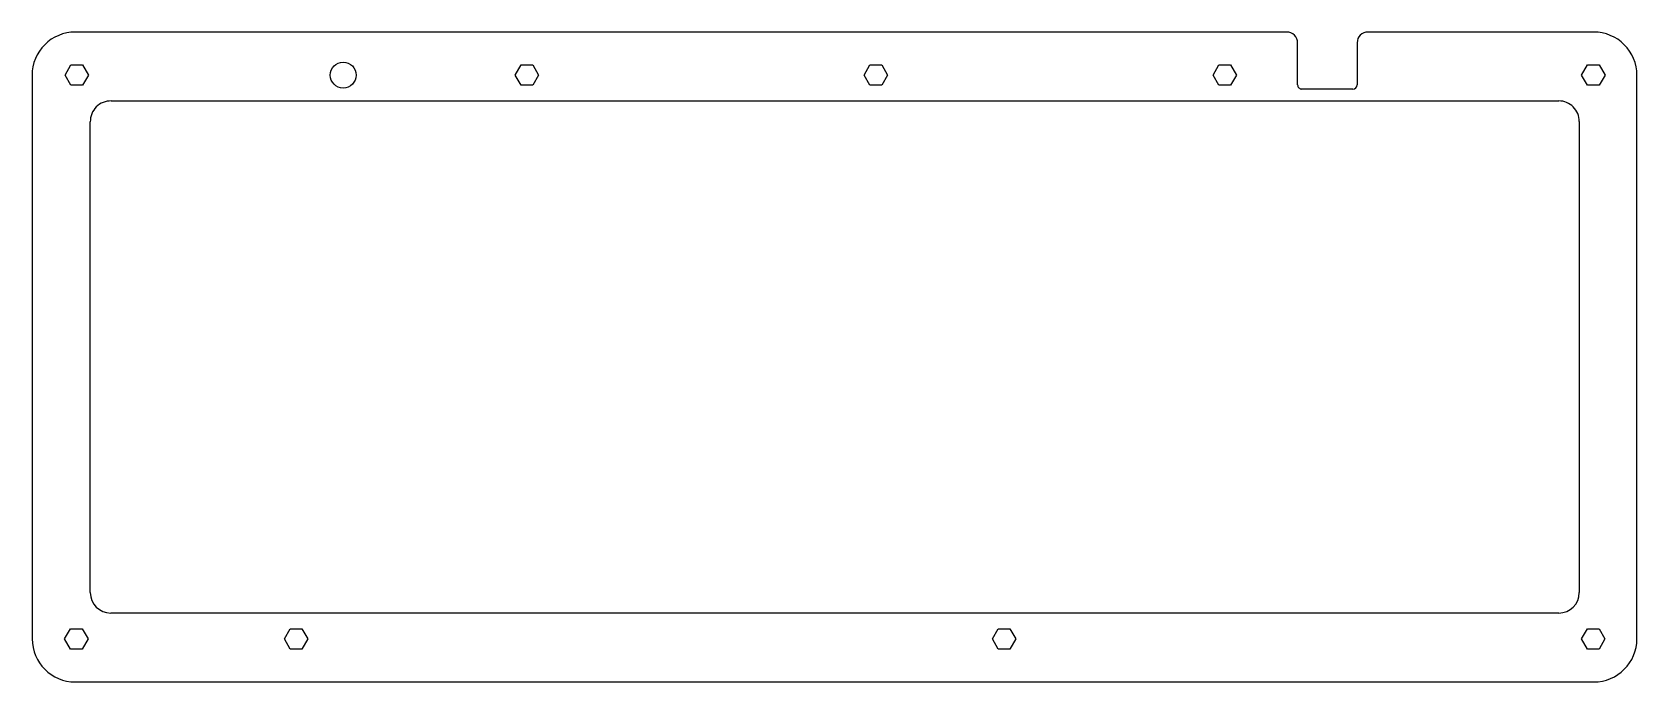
# Model space of a CAD drawing. Header units: millimetres. Extents: x -186 to 186, y -75 to 75.
import ezdxf

# ---------------------------------------------------------------- set-up
doc = ezdxf.new("R2010")
doc.units = ezdxf.units.MM
doc.layers.add('CUTOUTS', color=1, linetype='CONTINUOUS')
doc.layers.add('PERIMETER', color=5, linetype='CONTINUOUS')

msp = doc.modelspace()

# ---------------------------------------------------------------- linework, layer by layer
at = {"layer": 'CUTOUTS'}
for p, q in [((-178.55, 65.49), (-177.19, 67.84)), ((-177.19, 67.84), (-174.47, 67.84)), ((-174.47, 67.84), (-173.12, 65.49)), ((-74.09, 65.49), (-72.73, 67.84)), ((-72.73, 67.84), (-70.02, 67.84)), ((-70.02, 67.84), (-68.66, 65.49)), ((6.88, 65.49), (8.23, 67.84)), ((8.23, 67.84), (10.95, 67.84)), ((10.95, 67.84), (12.3, 65.49)), ((87.84, 65.49), (89.2, 67.84)), ((89.2, 67.84), (91.91, 67.84)), ((91.91, 67.84), (93.27, 65.49)), ((173.36, 65.49), (174.72, 67.84)), ((174.72, 67.84), (177.43, 67.84)), ((177.43, 67.84), (178.79, 65.49)), ((-177.19, 63.14), (-178.55, 65.49)), ((-173.12, 65.49), (-174.47, 63.14)), ((-72.73, 63.14), (-74.09, 65.49)), ((-68.66, 65.49), (-70.02, 63.14)), ((8.23, 63.14), (6.88, 65.49)), ((12.3, 65.49), (10.95, 63.14)), ((89.2, 63.14), (87.84, 65.49)), ((93.27, 65.49), (91.91, 63.14)), ((174.72, 63.14), (173.36, 65.49)), ((178.79, 65.49), (177.43, 63.14)), ((-174.47, 63.14), (-177.19, 63.14)), ((-70.02, 63.14), (-72.73, 63.14)), ((10.95, 63.14), (8.23, 63.14)), ((91.91, 63.14), (89.2, 63.14)), ((177.43, 63.14), (174.72, 63.14)), ((-167.83, 59.49), (168.07, 59.49)), ((-172.68, -54.74), (-172.68, 54.64)), ((172.82, 54.74), (172.82, -54.74)), ((-123.39, -59.49), (-167.93, -59.49)), ((139.01, -59.49), (-123.39, -59.49)), ((168.07, -59.49), (139.01, -59.49)), ((-178.64, -65.49), (-177.28, -63.14)), ((-177.28, -63.14), (-174.57, -63.14)), ((-174.57, -63.14), (-173.21, -65.49)), ((-127.66, -65.49), (-126.31, -63.14)), ((-126.31, -63.14), (-123.59, -63.14)), ((-123.59, -63.14), (-122.24, -65.49)), ((36.64, -65.49), (38, -63.14)), ((38, -63.14), (40.71, -63.14)), ((40.71, -63.14), (42.07, -65.49)), ((173.36, -65.49), (174.71, -63.14)), ((174.71, -63.14), (177.43, -63.14)), ((177.43, -63.14), (178.78, -65.49)), ((-177.28, -67.84), (-178.64, -65.49)), ((-173.21, -65.49), (-174.57, -67.84)), ((-126.31, -67.84), (-127.66, -65.49)), ((-122.24, -65.49), (-123.59, -67.84)), ((38, -67.84), (36.64, -65.49)), ((42.07, -65.49), (40.71, -67.84)), ((174.71, -67.84), (173.36, -65.49)), ((178.78, -65.49), (177.43, -67.84)), ((-174.57, -67.84), (-177.28, -67.84)), ((-123.59, -67.84), (-126.31, -67.84)), ((40.71, -67.84), (38, -67.84)), ((177.43, -67.84), (174.71, -67.84))]:
    msp.add_line(p, q, dxfattribs=at)
msp.add_circle((-114, 65.49), 3, dxfattribs=at)
for centre, start, end in [((-167.93, 54.74), 88.836, 181.1515), ((168.07, 54.74), -0.0019, 90.0019), ((-167.93, -54.74), 179.989, 269.989), ((168.07, -54.74), 269.989, 359.989)]:
    msp.add_arc(centre, 4.75, start, end, dxfattribs=at)
at = {"layer": 'PERIMETER'}
for p, q in [((104.96, 75.49), (-176.19, 75.49)), ((176.19, 75.49), (123.77, 75.49)), ((107.46, 63.25), (107.46, 72.99)), ((121.27, 72.99), (121.27, 63.25)), ((-186.19, 65.49), (-186.18, -65.49)), ((186.19, -65.49), (186.19, 65.49)), ((120.27, 62.25), (108.46, 62.25)), ((-176.18, -75.49), (176.19, -75.49))]:
    msp.add_line(p, q, dxfattribs=at)
for centre, radius, start, end in [((-176.19, 65.49), 10, 90.0002, 180.0047), ((104.96, 72.99), 2.5, 0.0002, 90.0002), ((123.77, 72.99), 2.5, 90.0002, 180.0002), ((176.19, 65.49), 10, 0, 90.0002), ((108.46, 63.25), 1, 180.0002, 270.0002), ((120.27, 63.25), 1, -89.9998, 0.0002), ((-176.18, -65.49), 10, 180.0047, 270), ((176.19, -65.49), 10, 270, 360)]:
    msp.add_arc(centre, radius, start, end, dxfattribs=at)

doc.saveas('drawing.dxf')
